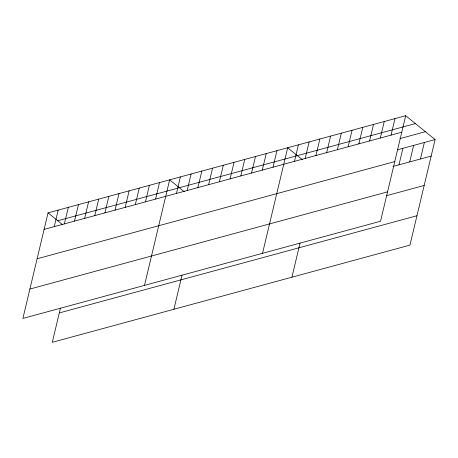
<?xml version="1.0" encoding="UTF-8"?>
<svg xmlns="http://www.w3.org/2000/svg" width="458" height="458" viewBox="0 0 458 458"><rect width="100%" height="100%" fill="white"/><g stroke="black" fill="none" stroke-linecap="round" stroke-linejoin="round"><path stroke-width="0.69" d="M405.702 115.691L48.044 212.878L22.9 318.43L380.552 221.243L405.702 115.691L435.1 139.57L409.956 245.122L52.298 342.309L60.422 308.217M54.244 226.636L58.177 210.125M64.378 223.882L68.311 207.371M74.511 221.128L78.444 204.617M84.644 218.374L88.583 201.864M94.783 215.621L98.716 199.11M104.916 212.867L108.849 196.356M115.05 210.113L118.983 193.602M125.183 207.359L129.116 190.849M135.316 204.606L139.249 188.095M145.449 201.852L149.382 185.341M155.583 199.104L159.516 182.587M144.505 285.391L169.649 179.834L184.351 191.776M176.445 193.431L180.378 176.92M187.173 190.517L191.106 174.006M197.902 187.603L201.835 171.092M173.903 309.265L182.026 275.172M208.636 184.683L212.569 168.172M219.365 181.769L223.298 165.258M230.093 178.855L234.027 162.344M240.822 175.941L244.755 159.43M251.551 173.021L255.484 156.51M262.279 170.107L266.218 153.596M273.014 167.193L276.947 150.682M262.531 253.314L287.676 147.762L302.372 159.705M294.471 161.359L298.404 144.848M305.2 158.445L309.133 141.934M315.928 155.531L319.861 139.02M291.929 277.193L300.047 243.101M326.657 152.611L330.596 136.1M337.391 149.697L341.325 133.186M348.12 146.783L352.053 130.272M358.849 143.864L362.782 127.353M369.577 140.95L373.51 124.439M380.306 138.035L384.239 121.525M391.04 135.121L394.973 118.611M398.975 164.823L402.908 148.312M409.71 161.909L413.643 145.398M420.438 158.995L424.371 142.484M57.748 220.762L415.4 123.568M44.111 229.389L401.769 132.202M399.914 138.614L425.396 131.686M397.544 149.772L435.1 139.57M37.115 258.776L394.767 161.588M392.941 166.466L431.167 156.081M29.902 289.05L387.554 191.862M386.615 195.669L424.165 185.461M59.3 312.923L416.952 215.735M48.044 212.878L62.746 224.821"/></g></svg>
